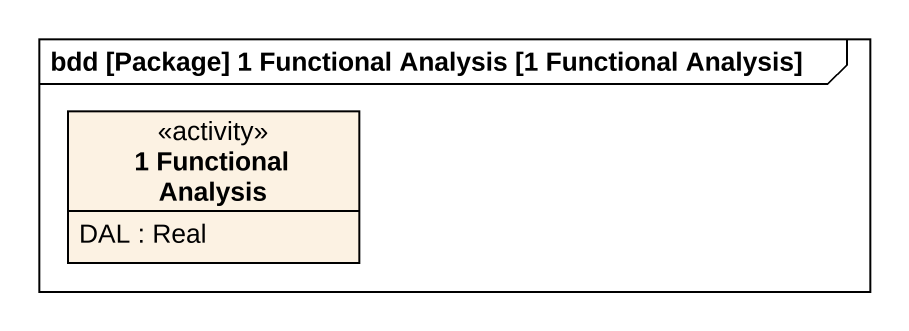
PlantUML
@startuml
mainframe bdd [Package] 1 Functional Analysis [1 Functional Analysis]
hide circle
hide empty members
class "1 Functional Analysis" as c1_Functional_Analysis <<activity>> {
  DAL : Real
}
@enduml
